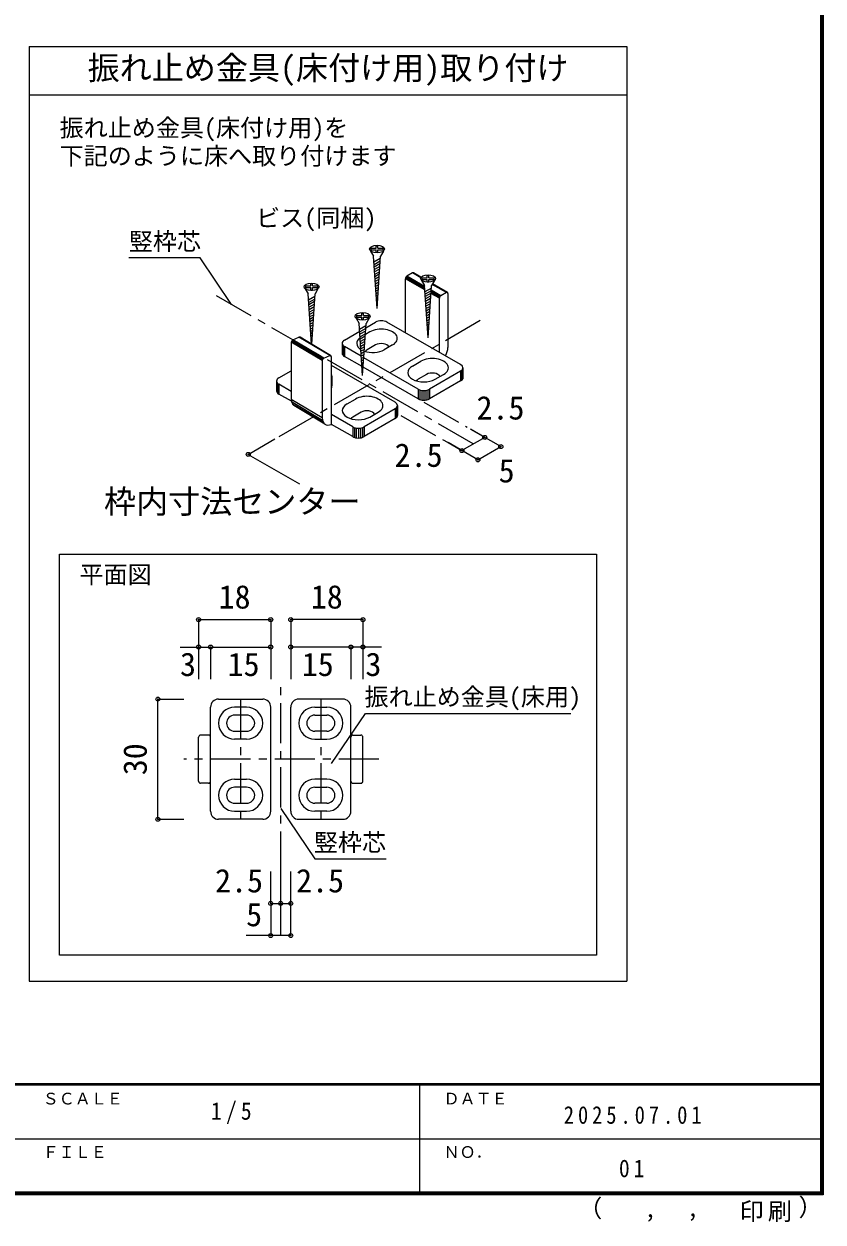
# Model space of a CAD drawing. Units: millimetres, scale not verified, with parts at other scales. Extents: x -973 to 977, y -718 to 696.
# Drawn here: x 478 to 977, y -718 to 30 of the extents above; entities that cross this region are included whole.
import ezdxf
from ezdxf.enums import TextEntityAlignment as Align

# ---------------------------------------------------------------- set-up
doc = ezdxf.new("R2010")
doc.units = ezdxf.units.MM
doc.header["$LTSCALE"] = 5
doc.header["$PDMODE"] = 32
doc.header["$PDSIZE"] = 2.5
doc.linetypes.add('CHAIN1', pattern=[8, 5, -1, 1, -1])
doc.layers.add('0-7_金物', color=7, linetype='Continuous', lineweight=18)
for name, color, linetype in [('0-A_文字', 3, 'Continuous'), ('0-B_寸法', 4, 'Continuous'), ('1-4_枠', 4, 'CHAIN1'), ('1-7_金物', 7, 'Continuous'), ('1-A_文字', 7, 'Continuous'), ('1-B_寸法', 7, 'Continuous'), ('F-1_枠', 6, 'Continuous'), ('F-A_文字', 7, 'Continuous')]:
    doc.layers.add(name, color=color, linetype=linetype)
doc.styles.add('ＭＳ ゴシック', font='')
doc.styles.get('ＭＳ ゴシック').set_extended_font_data('MS Gothic')

msp = doc.modelspace()

# ---------------------------------------------------------------- linework, layer by layer
at = {"layer": '0-7_金物'}
for p, q in [((694.519, -111.923), (696.343, -115.083)), ((694.624, -110.151), (694.624, -111.185)), ((694.624, -110.151), (697.987, -110.151)), ((694.624, -111.185), (697.987, -111.185)), ((697.987, -108.635), (699.021, -108.635)), ((697.987, -110.151), (697.987, -108.635)), ((697.987, -112.701), (697.987, -111.185)), ((699.021, -110.151), (699.021, -108.635)), ((699.021, -110.151), (702.384, -110.151)), ((699.021, -111.185), (702.384, -111.185)), ((699.021, -112.701), (699.021, -111.185)), ((702.49, -111.923), (700.665, -115.083)), ((702.384, -111.185), (702.384, -110.151)), ((698.504, -147.702), (696.343, -115.083)), ((700.561, -116.657), (696.596, -118.902)), ((700.453, -118.285), (696.696, -120.412)), ((697.987, -112.701), (699.021, -112.701)), ((698.504, -147.702), (700.665, -115.083)), ((700.345, -119.914), (696.797, -121.923)), ((700.237, -121.542), (696.897, -123.433)), ((700.13, -123.17), (696.997, -124.944)), ((700.022, -124.798), (697.097, -126.454)), ((699.914, -126.426), (697.197, -127.964)), ((720.601, -125.577), (717.066, -127.618)), ((725.724, -128.535), (720.601, -125.577)), ((725.816, -128.358), (720.83, -125.48)), ((725.884, -128.254), (721.043, -125.459)), ((725.909, -128.219), (721.226, -125.515)), ((729.807, -127.006), (730.841, -127.006)), ((729.807, -128.522), (729.807, -127.006)), ((730.841, -128.522), (730.841, -127.006)), ((653.814, -133.713), (657.177, -133.713)), ((653.814, -133.713), (653.814, -134.747)), ((657.177, -133.713), (657.177, -132.197)), ((657.177, -132.197), (658.21, -132.197)), ((658.21, -133.713), (658.21, -132.197)), ((658.21, -133.713), (661.573, -133.713)), ((661.573, -134.747), (661.573, -133.713)), ((699.806, -128.054), (697.297, -129.475)), ((699.698, -129.682), (697.397, -130.985)), ((699.59, -131.311), (697.497, -132.496)), ((699.482, -132.939), (697.597, -134.006)), ((699.375, -134.567), (697.697, -135.516)), ((716.182, -162.83), (716.182, -129.149)), ((728.343, -136.171), (716.182, -129.149)), ((728.323, -135.86), (716.212, -128.868)), ((728.299, -135.498), (716.3, -128.571)), ((728.273, -135.109), (716.441, -128.278)), ((728.247, -134.721), (716.624, -128.01)), ((728.223, -134.359), (716.837, -127.785)), ((728.203, -134.048), (717.066, -127.618)), ((726.339, -130.294), (728.163, -133.454)), ((726.444, -128.522), (726.444, -129.556)), ((726.444, -128.522), (729.807, -128.522)), ((726.444, -129.556), (729.807, -129.556)), ((730.324, -166.073), (728.163, -133.454)), ((729.807, -131.072), (729.807, -129.556)), ((729.807, -131.072), (730.841, -131.072)), ((730.324, -166.073), (732.485, -133.454)), ((730.841, -128.522), (734.204, -128.522)), ((730.841, -129.556), (734.204, -129.556)), ((730.841, -131.072), (730.841, -129.556)), ((734.309, -130.294), (732.485, -133.454)), ((741.815, -137.825), (732.925, -132.692)), ((742.043, -137.727), (733.024, -132.52)), ((742.257, -137.706), (733.087, -132.412)), ((742.44, -137.763), (733.108, -132.375)), ((734.204, -129.556), (734.204, -128.522)), ((653.708, -135.485), (655.533, -138.645)), ((653.814, -134.747), (657.177, -134.747)), ((657.606, -169.947), (655.533, -138.645)), ((659.75, -140.22), (655.786, -142.464)), ((659.642, -141.848), (655.886, -143.974)), ((657.177, -136.263), (657.177, -134.747)), ((657.177, -136.263), (658.21, -136.263)), ((657.774, -170.047), (659.854, -138.645)), ((661.679, -135.485), (659.854, -138.645)), ((699.267, -136.195), (697.797, -137.027)), ((699.159, -137.823), (697.897, -138.537)), ((699.051, -139.451), (697.997, -140.048)), ((698.943, -141.079), (698.097, -141.558)), ((732.381, -135.029), (728.416, -137.273)), ((732.273, -136.657), (728.516, -138.783)), ((732.165, -138.285), (728.616, -140.294)), ((732.057, -139.913), (728.716, -141.804)), ((731.949, -141.541), (728.816, -143.315)), ((737.395, -141.397), (732.159, -138.374)), ((737.425, -141.115), (732.178, -138.086)), ((737.514, -140.818), (732.2, -137.751)), ((737.654, -140.526), (732.224, -137.391)), ((737.837, -140.258), (732.248, -137.031)), ((738.05, -140.033), (732.27, -136.696)), ((738.279, -139.866), (732.289, -136.408)), ((737.395, -175.077), (737.395, -141.397)), ((741.815, -137.825), (738.279, -139.866)), ((742.699, -138.335), (742.699, -172.015)), ((659.534, -143.476), (655.986, -145.485)), ((659.427, -145.104), (656.086, -146.995)), ((659.319, -146.732), (656.186, -148.506)), ((659.211, -148.36), (656.286, -150.016)), ((698.835, -142.707), (698.197, -143.069)), ((698.727, -144.336), (698.297, -144.579)), ((731.841, -143.169), (728.917, -144.825)), ((731.734, -144.797), (729.017, -146.336)), ((731.626, -146.425), (729.117, -147.846)), ((731.518, -148.054), (729.217, -149.356)), ((659.103, -149.988), (656.386, -151.527)), ((658.995, -151.616), (656.486, -153.037)), ((658.887, -153.245), (656.586, -154.547)), ((658.779, -154.873), (656.686, -156.058)), ((658.672, -156.501), (656.786, -157.568)), ((685.528, -153.857), (687.352, -157.016)), ((685.633, -152.085), (688.996, -152.085)), ((685.633, -152.085), (685.633, -153.118)), ((685.633, -153.118), (688.996, -153.118)), ((688.996, -152.085), (688.996, -150.569)), ((688.996, -150.569), (690.03, -150.569)), ((688.996, -154.635), (688.996, -153.118)), ((688.996, -154.635), (690.03, -154.635)), ((690.03, -152.085), (690.03, -150.569)), ((690.03, -152.085), (693.393, -152.085)), ((691.494, -159.733), (697.62, -156.196)), ((693.498, -153.857), (691.674, -157.016)), ((693.393, -153.118), (693.393, -152.085)), ((750.653, -182.732), (704.692, -156.196)), ((731.41, -149.682), (729.317, -150.867)), ((731.302, -151.31), (729.417, -152.377)), ((731.194, -152.938), (729.517, -153.888)), ((731.086, -154.566), (729.617, -155.398)), ((730.979, -156.194), (729.717, -156.908)), ((658.564, -158.129), (656.886, -159.079)), ((658.456, -159.757), (656.986, -160.589)), ((658.348, -161.385), (657.086, -162.099)), ((658.24, -163.013), (657.186, -163.61)), ((678.175, -167.423), (687.678, -161.936)), ((689.513, -189.635), (687.352, -157.016)), ((691.57, -158.591), (687.605, -160.835)), ((691.462, -160.219), (687.705, -162.346)), ((691.354, -161.847), (687.805, -163.856)), ((691.246, -163.475), (687.906, -165.366)), ((689.513, -189.635), (691.674, -157.016)), ((694.085, -162.319), (691.213, -163.978)), ((730.871, -157.822), (729.817, -158.419)), ((730.763, -159.451), (729.917, -159.929)), ((730.655, -161.079), (730.017, -161.44)), ((730.547, -162.707), (730.117, -162.95)), ((664.323, -180.264), (645.039, -168.773)), ((645.039, -168.773), (645.039, -204.497)), ((664.355, -179.97), (645.072, -168.48)), ((664.451, -179.669), (645.167, -168.178)), ((664.603, -179.381), (645.319, -167.89)), ((664.801, -179.126), (645.518, -167.635)), ((665.032, -178.921), (645.749, -167.43)), ((645.996, -167.289), (649.827, -165.682)), ((665.28, -178.78), (645.996, -167.289)), ((669.11, -177.173), (649.827, -165.682)), ((669.358, -177.106), (650.075, -165.615)), ((669.589, -177.117), (650.305, -165.626)), ((669.787, -177.206), (650.504, -165.715)), ((658.132, -164.642), (657.286, -165.12)), ((658.024, -166.27), (657.387, -166.631)), ((657.916, -167.898), (657.487, -168.141)), ((676.711, -169.464), (676.711, -175.588)), ((676.881, -170.211), (676.881, -176.335)), ((677.38, -170.907), (677.38, -177.031)), ((678.175, -171.505), (678.175, -177.629)), ((688.715, -177.591), (678.175, -171.505)), ((691.138, -165.103), (688.006, -166.877)), ((691.031, -166.731), (688.106, -168.387)), ((690.923, -168.359), (688.206, -169.898)), ((690.815, -169.988), (688.306, -171.408)), ((690.707, -171.616), (688.406, -172.919)), ((697.62, -170.484), (692.317, -173.546)), ((708.227, -170.484), (702.924, -173.546)), ((665.28, -178.78), (669.11, -177.173)), ((670.068, -220.072), (670.068, -177.854)), ((689.137, -183.958), (678.175, -177.629)), ((690.599, -173.244), (688.506, -174.429)), ((690.491, -174.872), (688.606, -175.939)), ((690.383, -176.5), (688.706, -177.45)), ((690.276, -178.128), (688.806, -178.96)), ((724.137, -198.041), (690.252, -178.478)), ((637.364, -190.985), (645.039, -186.554)), ((664.323, -180.264), (664.323, -215.988)), ((709.843, -206.294), (670.068, -183.33)), ((690.168, -179.756), (688.906, -180.471)), ((690.06, -181.385), (689.006, -181.981)), ((689.952, -183.013), (689.106, -183.491)), ((689.844, -184.641), (689.206, -185.002)), ((689.736, -186.269), (689.306, -186.512)), ((724.137, -204.165), (689.862, -184.376)), ((720.601, -183.753), (725.905, -180.691)), ((750.653, -186.814), (731.208, -198.041)), ((750.653, -186.814), (750.653, -192.938)), ((751.448, -186.217), (751.448, -192.34)), ((751.948, -185.52), (751.948, -191.644)), ((752.118, -184.773), (752.118, -190.897)), ((635.9, -193.026), (635.9, -199.15)), ((636.07, -193.773), (636.07, -199.897)), ((670.345, -189.964), (670.345, -196.088)), ((729.44, -188.856), (724.137, -191.917)), ((750.653, -192.938), (731.208, -204.165)), ((734.744, -191.917), (740.047, -188.856)), ((636.57, -194.469), (636.57, -200.593)), ((645.039, -199.498), (637.364, -195.067)), ((637.364, -195.067), (637.364, -201.191)), ((645.143, -205.682), (637.364, -201.191)), ((724.137, -198.041), (724.137, -204.165)), ((725.172, -198.5), (725.172, -204.624)), ((726.378, -198.788), (726.378, -204.912)), ((727.672, -198.887), (727.672, -205.01)), ((728.967, -198.788), (728.967, -204.912)), ((730.172, -198.5), (730.172, -204.624)), ((731.208, -198.041), (731.208, -204.165)), ((664.323, -215.988), (645.039, -204.497)), ((664.518, -217.587), (645.235, -206.096)), ((665.092, -218.912), (645.809, -207.422)), ((666.005, -219.874), (646.722, -208.384)), ((679.791, -207.315), (685.094, -204.253)), ((711.137, -209.082), (711.137, -215.206)), ((711.307, -208.335), (711.307, -214.459)), ((683.326, -221.603), (670.068, -213.949)), ((688.629, -212.418), (683.326, -215.48)), ((709.843, -210.377), (690.397, -221.603)), ((709.843, -216.5), (690.397, -227.727)), ((693.933, -215.48), (699.236, -212.418)), ((709.843, -210.377), (709.843, -216.5)), ((710.637, -209.779), (710.637, -215.902)), ((683.326, -227.727), (670.068, -220.072)), ((683.326, -221.603), (683.326, -227.727)), ((684.362, -222.062), (684.362, -228.186)), ((685.568, -222.35), (685.568, -228.474)), ((686.862, -222.449), (686.862, -228.573)), ((688.156, -222.35), (688.156, -228.474)), ((689.362, -222.062), (689.362, -228.186)), ((690.397, -221.603), (690.397, -227.727)), ((500.517, -551.24), (500.517, -301.105)), ((835.376, -551.24), (500.517, -551.24))]:
    msp.add_line(p, q, dxfattribs=at)
for points in [[(658.21, -136.263), (658.21, -134.747), (661.573, -134.747)], [(690.03, -154.635), (690.03, -153.118), (693.393, -153.118)], [(500.517, -301.105), (835.376, -301.105), (835.376, -551.24)]]:
    msp.add_lwpolyline(points, dxfattribs=at)
for centre in [(698.504, -110.668), (730.324, -129.039), (657.693, -134.23), (689.513, -152.602)]:
    msp.add_ellipse(centre, major_axis=(4.71, 0), ratio=0.5, dxfattribs=at)
for centre, major_axis, ratio, start_param, end_param in [((720.601, -126.598), (0.625, 1.083), 0.57735, 6.2831853, 7.0685835), ((717.066, -128.639), (0.625, 1.083), 0.57735, 0.7853982, 2.3561945), ((738.279, -140.886), (0.625, 1.083), 0.57735, 0.7853982, 2.3561945), ((741.815, -138.845), (0.625, 1.083), 0.57735, 5.4977871, 7.0685835), ((701.156, -158.237), (-5, 0), 0.57735, 3.9269908, 5.4977871), ((701.156, -166.402), (10, 0), 0.57735, 5.4977871, 8.6393798), ((645.996, -168.372), (0.64, 1.074), 0.663414, 0.7318184, 2.3026147), ((649.827, -166.765), (0.64, 1.074), 0.663414, 6.2296055, 7.0150037), ((681.711, -169.464), (-5, 0), 0.57735, 5.4977871, 7.0685835), ((695.853, -169.464), (10, 0), 0.57735, 2.4831952, 3.8764508), ((701.156, -172.526), (5, 0), 0.57735, 0.2617994, 2.3561945), ((665.28, -179.862), (0.64, 1.074), 0.663414, 0.7318184, 2.3026147), ((669.11, -178.255), (0.64, 1.074), 0.663414, 5.4442074, 7.0150037), ((681.711, -175.588), (-5, 0), 0.57735, 6.2831853, 7.0685835), ((695.853, -169.464), (10, 0), 0.57735, 4.1506266, 5.4977871), ((695.853, -175.588), (5, 0), 0.57735, 2.3561945, 2.7802255), ((732.976, -184.773), (10, 0), 0.57735, 5.4977871, 8.6393798), ((737.395, -175.077), (3.75, 6.495), 0.57735, 4.712389, 5.4977871), ((727.672, -187.835), (10, 0), 0.57735, 2.3561945, 5.4977871), ((747.118, -184.773), (-5, 0), 0.57735, 2.3561945, 3.9269908), ((640.9, -193.026), (-5, 0), 0.57735, 5.4977871, 7.0685835), ((660.345, -189.964), (10, 0), 0.57735, 6.047146, 6.5192246), ((727.672, -193.959), (5, 0), 0.57735, 2.3561945, 2.7802255), ((732.976, -190.897), (5, 0), 0.57735, 0.2617994, 2.3561945), ((747.118, -190.897), (-5, 0), 0.57735, 2.3561945, 3.1415927), ((640.9, -199.15), (-5, 0), 0.57735, 6.2831853, 7.0685835), ((660.345, -196.088), (10, 0), 0.57735, 6.047146, 6.5192246), ((727.672, -196), (-5, 0), 0.57735, 0.7853982, 2.3561945), ((650.784, -202.087), (3.839, 6.443), 0.663414, 2.3026147, 3.0880129), ((686.862, -211.397), (10, 0), 0.57735, 2.3561945, 5.4977871), ((692.165, -208.335), (10, 0), 0.57735, 5.4977871, 8.6393798), ((706.307, -208.335), (-5, 0), 0.57735, 2.3561945, 3.9269908), ((727.672, -202.124), (-5, 0), 0.57735, 0.7853982, 2.3561945), ((670.068, -213.577), (3.839, 6.443), 0.663414, 2.3026147, 3.873411), ((686.862, -217.521), (5, 0), 0.57735, 2.3561945, 2.7802255), ((692.165, -214.459), (5, 0), 0.57735, 0.2617994, 2.3561945), ((706.307, -214.459), (-5, 0), 0.57735, 2.3561945, 3.1415927), ((686.862, -219.562), (-5, 0), 0.57735, 0.7853982, 2.3561945), ((686.862, -225.686), (-5, 0), 0.57735, 0.7853982, 2.3561945)]:
    msp.add_ellipse(centre, major_axis=major_axis, ratio=ratio, start_param=start_param, end_param=end_param, dxfattribs=at)
at = {"layer": '0-A_文字'}
for p, q in [((481.653, 15.667), (854.365, 15.667)), ((481.653, 15.667), (481.653, -567.5)), ((854.365, 15.667), (854.365, -567.5)), ((481.653, -14.333), (854.365, -14.333)), ((481.653, -567.5), (854.365, -567.5))]:
    msp.add_line(p, q, dxfattribs=at)
at = {"layer": '0-A_文字', "color": 4}
for p, q in [((588.135, -116.17), (543.731, -116.17)), ((607.819, -145.262), (588.135, -116.17)), ((670.104, -431.748), (691.328, -400.381)), ((691.328, -400.381), (819.316, -400.381)), ((638.489, -459.853), (659.713, -491.221)), ((659.713, -491.221), (704.118, -491.221))]:
    msp.add_line(p, q, dxfattribs=at)
at = {"layer": '0-B_寸法', "linetype": 'CHAIN1'}
for p, q in [((758.563, -232.293), (596.41, -138.675)), ((762.755, -155.333), (637.004, -227.935)), ((727.672, -206.206), (754.779, -221.856)), ((713.378, -214.459), (742.775, -231.431))]:
    msp.add_line(p, q, dxfattribs=at)
at = {"layer": '0-B_寸法'}
for p, q in [((765.71, -228.167), (756.739, -222.988)), ((775.71, -233.941), (757.069, -223.178)), ((618.22, -238.78), (634.864, -229.17)), ((742.775, -231.431), (751.416, -236.42)), ((761.416, -242.193), (742.775, -231.431)), ((765.71, -228.167), (751.416, -236.42)), ((618.22, -238.78), (650.1, -257.185)), ((761.416, -242.193), (775.71, -233.941))]:
    msp.add_line(p, q, dxfattribs=at)
at = {"layer": '0-B_寸法', "color": 7}
for p in [(765.71, -228.167), (618.22, -238.78), (751.416, -236.42), (775.71, -233.941), (761.416, -242.193)]:
    msp.add_point(p, dxfattribs=at)
at = {"layer": '1-4_枠'}
for p, q in [((638.447, -539.037), (638.447, -381.505)), ((613.447, -391.505), (613.447, -466.505)), ((663.447, -391.505), (663.447, -466.505)), ((699.697, -429.005), (577.993, -429.005))]:
    msp.add_line(p, q, dxfattribs=at)
at = {"layer": '1-7_金物'}
for p, q in [((599.697, -391.505), (627.197, -391.505)), ((677.197, -391.505), (649.697, -391.505)), ((594.697, -461.505), (594.697, -396.505)), ((617.197, -396.505), (609.697, -396.505)), ((617.197, -401.505), (609.697, -401.505)), ((632.197, -461.505), (632.197, -396.505)), ((644.697, -461.505), (644.697, -396.505)), ((659.697, -396.505), (667.197, -396.505)), ((659.697, -401.505), (667.197, -401.505)), ((682.197, -461.505), (682.197, -396.505)), ((587.197, -442.755), (587.197, -415.255)), ((593.447, -414.005), (588.447, -414.005)), ((609.697, -411.505), (617.197, -411.505)), ((617.197, -416.505), (609.697, -416.505)), ((667.197, -411.505), (659.697, -411.505)), ((659.697, -416.505), (667.197, -416.505)), ((683.447, -414.005), (688.447, -414.005)), ((689.697, -442.755), (689.697, -415.255)), ((593.447, -444.005), (588.447, -444.005)), ((609.697, -441.505), (617.197, -441.505)), ((617.197, -446.505), (609.697, -446.505)), ((667.197, -441.505), (659.697, -441.505)), ((659.697, -446.505), (667.197, -446.505)), ((683.447, -444.005), (688.447, -444.005)), ((609.697, -456.505), (617.197, -456.505)), ((609.697, -461.505), (617.197, -461.505)), ((667.197, -456.505), (659.697, -456.505)), ((667.197, -461.505), (659.697, -461.505)), ((627.197, -466.505), (599.697, -466.505)), ((649.697, -466.505), (677.197, -466.505))]:
    msp.add_line(p, q, dxfattribs=at)
for centre, radius, start, end in [((599.697, -396.505), 5, 90, 180), ((627.197, -396.505), 5, 0, 90), ((649.697, -396.505), 5, 90, 180), ((677.197, -396.505), 5, 0, 90), ((609.697, -406.505), 10, 90, 270), ((609.697, -406.505), 5, 90, 270), ((617.197, -406.505), 10, 270, 90), ((617.197, -406.505), 5, 270, 90), ((659.697, -406.505), 10, 90, 270), ((659.697, -406.505), 5, 90, 270), ((667.197, -406.505), 10, 270, 90), ((667.197, -406.505), 5, 270, 90), ((588.447, -415.255), 1.25, 90, 180), ((593.447, -415.255), 1.25, 0, 90), ((683.447, -415.255), 1.25, 90, 180), ((688.447, -415.255), 1.25, 0, 90), ((588.447, -442.755), 1.25, 180, 270), ((593.447, -442.755), 1.25, 270, 0), ((609.697, -451.505), 10, 90, 270), ((609.697, -451.505), 5, 90, 270), ((617.197, -451.505), 10, 270, 90), ((617.197, -451.505), 5, 270, 90), ((659.697, -451.505), 10, 90, 270), ((659.697, -451.505), 5, 90, 270), ((667.197, -451.505), 10, 270, 90), ((667.197, -451.505), 5, 270, 90), ((683.447, -442.755), 1.25, 180, 270), ((688.447, -442.755), 1.25, 270, 0), ((599.697, -461.505), 5, 180, 270), ((627.197, -461.505), 5, 270, 0), ((649.697, -461.505), 5, 180, 270), ((677.197, -461.505), 5, 270, 0)]:
    msp.add_arc(centre, radius, start, end, dxfattribs=at)
at = {"layer": '1-B_寸法', "color": 4}
for p, q in [((587.197, -341.897), (632.197, -341.897)), ((587.197, -341.897), (587.197, -359.005)), ((632.197, -341.897), (632.197, -359.005)), ((644.697, -341.897), (644.697, -359.005)), ((689.697, -341.897), (644.697, -341.897)), ((689.697, -341.897), (689.697, -359.005)), ((575.632, -359.005), (594.697, -359.005)), ((587.197, -359.005), (587.197, -379.005)), ((594.697, -359.005), (594.697, -379.005)), ((594.697, -359.005), (632.197, -359.005)), ((632.197, -359.005), (632.197, -379.005)), ((682.197, -359.005), (644.697, -359.005)), ((644.697, -359.005), (644.697, -379.005)), ((682.197, -359.005), (682.197, -379.005)), ((701.262, -359.005), (682.197, -359.005)), ((689.697, -359.005), (689.697, -379.005)), ((561.814, -391.505), (577.993, -391.505)), ((561.814, -466.505), (561.814, -391.505)), ((561.814, -466.505), (577.993, -466.505)), ((632.197, -519.021), (632.197, -499.021)), ((638.447, -519.021), (638.447, -499.021)), ((644.697, -519.021), (644.697, -499.021)), ((632.197, -519.021), (632.197, -539.037)), ((632.197, -519.021), (638.447, -519.021)), ((638.447, -519.021), (644.697, -519.021)), ((644.697, -539.037), (644.697, -519.021)), ((644.697, -539.037), (616.898, -539.037))]:
    msp.add_line(p, q, dxfattribs=at)
at = {"layer": '1-B_寸法'}
for p in [(587.197, -341.897), (632.197, -341.897), (644.697, -341.897), (689.697, -341.897), (587.197, -359.005), (594.697, -359.005), (632.197, -359.005), (644.697, -359.005), (682.197, -359.005), (689.697, -359.005), (561.814, -391.505), (561.814, -466.505), (632.197, -519.021), (638.447, -519.021), (644.697, -519.021), (632.197, -539.037), (644.697, -539.037)]:
    msp.add_point(p, dxfattribs=at)
at = {"layer": 'F-1_枠'}
for p, q in [((974.986, 695.833), (974.986, -700.833)), ((975.82, 695.833), (975.82, -700.833)), ((976.653, 695.833), (976.653, -700.833)), ((976.653, -631.667), (-973.347, -631.667)), ((976.653, -632.5), (-973.347, -632.5)), ((724.986, -632.5), (724.986, -699.167)), ((1.653, -665.833), (974.986, -665.834)), ((976.653, -699.167), (-973.347, -699.167)), ((976.653, -700), (-973.347, -700)), ((976.653, -700.833), (-973.347, -700.833))]:
    msp.add_line(p, q, dxfattribs=at)

# ---------------------------------------------------------------- texts
at = {"layer": '0-A_文字', "color": 7, "style": 'ＭＳ ゴシック'}
for s, height, p in [('振れ止め金具(床付け用)取り付け', 14.66, (518.009, -9.333)), ('振れ止め金具(床付け用)を', 11, (500.562, -43.792)), ('下記のように床へ取り付けます', 11, (500.562, -61.329)), ('平面図', 11, (512.959, -322.582))]:
    msp.add_text(s, height=height, dxfattribs=at).set_placement(p, align=Align.BOTTOM_LEFT)
at = {"layer": '0-B_寸法', "color": 7, "style": 'ＭＳ ゴシック'}
for s, height, p in [('ビス(同梱)', 11, (623.076, -100.005)), ('2.5', 14.66, (760.545, -221.444)), ('2.5', 14.66, (709.482, -250.976)), ('5', 14.66, (774.351, -260.706)), ('枠内寸法センター', 14.66, (528.21, -279.949))]:
    msp.add_text(s, height=height, dxfattribs=at).set_placement(p, align=Align.BOTTOM_LEFT)
at = {"layer": '1-A_文字', "style": 'ＭＳ ゴシック'}
for s, p in [('竪枠芯', (543.731, -114.671)), ('振れ止め金具(床用)', (690.733, -398.882)), ('竪枠芯', (659.118, -489.722))]:
    msp.add_text(s, height=11, dxfattribs=at).set_placement(p, align=Align.BOTTOM_LEFT)
at = {"layer": '1-B_寸法', "style": 'ＭＳ ゴシック'}
for s, p in [('18', (599.697, -339.397)), ('18', (657.197, -339.397)), ('3', (575.632, -381.505)), ('15', (605.322, -381.505)), ('15', (651.572, -381.505)), ('3', (691.262, -381.505)), ('2.5', (597.51, -516.521)), ('2.5', (648.038, -516.521)), ('5', (616.898, -537.649))]:
    msp.add_text(s, height=14.66, dxfattribs=at).set_placement(p, align=Align.BOTTOM_LEFT)
msp.add_text('30', height=14.66, rotation=90, dxfattribs=at).set_placement((559.314, -439.005), align=Align.BOTTOM_LEFT)
at = {"layer": 'F-A_文字', "style": 'ＭＳ ゴシック'}
for s, height, p in [('ＳＣＡＬＥ', 7.331, (489.986, -646.667)), ('ＤＡＴＥ', 7.331, (739.986, -646.667)), ('ＦＩＬＥ', 7.331, (489.986, -680)), ('ＮＯ．', 7.331, (739.986, -680.001)), ('（', 11, (823.992, -718.052)), ('）', 11, (961.387, -717.355)), (',', 11, (865.199, -718.052)), (',', 11, (891.686, -717.588))]:
    msp.add_text(s, height=height, dxfattribs=at).set_placement(p, align=Align.BOTTOM_LEFT)
at = {"layer": 'F-A_文字', "char_height": 11, "attachment_point": 7, "style": 'ＭＳ ゴシック'}
for s, insert in [('\\T1.38;\\W0.9;1/5', (594.986, -656.667)), ('\\T1.39;\\W0.85;2025.07.01', (814.986, -656.667)), ('\\T1.36;\\W0.9;01', (849.361, -690.001)), ('\\T1.17;印刷', (924.678, -717.82))]:
    msp.add_mtext(s, dxfattribs=dict(at, insert=insert))

doc.saveas('drawing.dxf')
